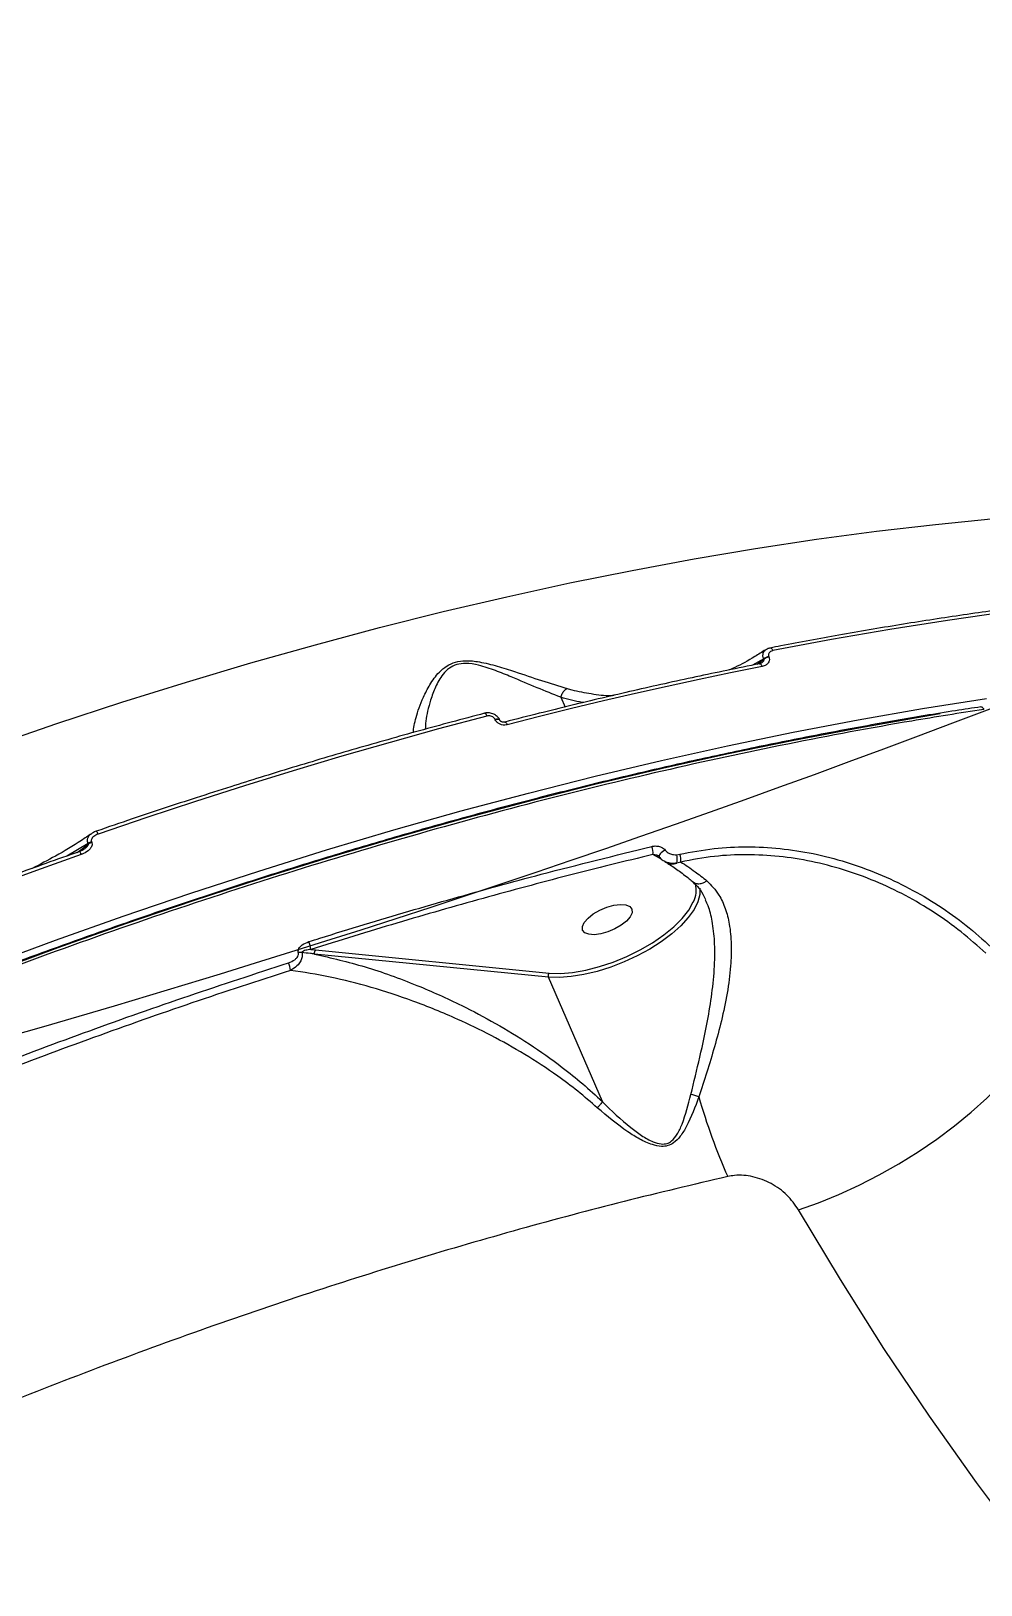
# Model space of a CAD drawing. Header units: millimetres. Extents: x -9609 to 9022, y -7175 to 8108.
# Drawn here: x -4378.7 to -4219.2, y 4092.8 to 4353.9 of the extents above; entities that cross this region are included whole.
import ezdxf

# ---------------------------------------------------------------- set-up
doc = ezdxf.new("R2010")
doc.units = ezdxf.units.MM
for name, color, linetype in [('DIKOM_ОБЪЕКТ', 7, 'Continuous'), ('DIKOM_РАЗМЕР_ЗОНА', 7, 'Continuous'), ('DIKOM_РАЗМЕР_ОБЪЕКТА', 7, 'Continuous')]:
    doc.layers.add(name, color=color, linetype=linetype)
doc.styles.add('style1', font='arial.ttf', dxfattribs={"width": 0.8})
doc.dimstyles.new('1-50', dxfattribs={"dimtxt": 300, "dimasz": 200, "dimexe": 100, "dimexo": 0, "dimgap": 100, "dimtad": 1, "dimtxsty": 'style1', "dimcen": 200, "dimclrd": 7, "dimclre": 7, "dimclrt": 7, "dimadec": 1, "dimazin": 2, "dimtfac": 1, "dimtmove": 0, "dimatfit": 2, "dimfxl": 0, "dimlwd": 25, "dimlwe": 18, "dimarcsym": 0})

# ---------------------------------------------------------------- blocks, each defined once
blk = doc.blocks.new('*D10')
at = {"layer": 'Defpoints', "color": 0, "transparency": 16777216}
for p in [(-405.54, 6589.16), (-8044.66, -3492.79), (424.09, -3492.79)]:
    blk.add_point(p, dxfattribs=at)
at = {"layer": 'DIKOM_РАЗМЕР_ОБЪЕКТА', "color": 7, "lineweight": 18, "transparency": 16777216}
for p, q in [((-405.54, 6589.16), (-8144.66, 6589.16)), ((424.09, -3492.79), (-8144.66, -3492.79))]:
    blk.add_line(p, q, dxfattribs=at)
at = {"layer": 'DIKOM_РАЗМЕР_ОБЪЕКТА', "color": 7, "lineweight": 25, "transparency": 16777216}
blk.add_line((-8044.66, 6389.16), (-8044.66, -3292.79), dxfattribs=at)
at = {"layer": 'DIKOM_РАЗМЕР_ОБЪЕКТА', "color": 7, "transparency": 16777216}
for points in [[(-8077.99, 6389.16), (-8011.32, 6389.16), (-8044.66, 6589.16)], [(-8077.99, -3292.79), (-8011.32, -3292.79), (-8044.66, -3492.79)]]:
    blk.add_solid(points, dxfattribs=at)
at = {"layer": 'DIKOM_РАЗМЕР_ОБЪЕКТА', "color": 7, "transparency": 16777216, "insert": (-8297.83, 1541.5), "char_height": 300, "attachment_point": 5, "rotation": 90, "style": 'style1'}
blk.add_mtext('10100', dxfattribs=at)
blk = doc.blocks.new('*D13')
at = {"layer": 'Defpoints', "color": 0, "transparency": 16777216}
for p in [(-4933.28, 8107.63), (-9158.98, -4977.79), (-1652.91, -4977.79)]:
    blk.add_point(p, dxfattribs=at)
at = {"layer": 'DIKOM_РАЗМЕР_ЗОНА', "color": 7, "lineweight": 18, "transparency": 16777216}
for p, q in [((-4933.28, 8107.63), (-9258.98, 8107.63)), ((-1652.91, -4977.79), (-9258.98, -4977.79))]:
    blk.add_line(p, q, dxfattribs=at)
at = {"layer": 'DIKOM_РАЗМЕР_ЗОНА', "color": 7, "lineweight": 25, "transparency": 16777216}
blk.add_line((-9158.98, 7907.63), (-9158.98, -4777.79), dxfattribs=at)
at = {"layer": 'DIKOM_РАЗМЕР_ЗОНА', "color": 7, "transparency": 16777216}
for points in [[(-9192.32, 7907.63), (-9125.65, 7907.63), (-9158.98, 8107.63)], [(-9192.32, -4777.79), (-9125.65, -4777.79), (-9158.98, -4977.79)]]:
    blk.add_solid(points, dxfattribs=at)
at = {"layer": 'DIKOM_РАЗМЕР_ЗОНА', "color": 7, "transparency": 16777216, "insert": (-9412.26, 1541.5), "char_height": 300, "attachment_point": 5, "rotation": 90, "style": 'style1'}
blk.add_mtext('13100', dxfattribs=at)

msp = doc.modelspace()

# ---------------------------------------------------------------- linework, layer by layer
at = {"layer": 'DIKOM_ОБЪЕКТ', "color": 7, "linetype": 'Continuous', "lineweight": 15}
for p, q in [((-4255.672, 4248.433), (-4257.529, 4247.356)), ((-4256.778, 4247.508), (-4255.635, 4248.348)), ((-4255.635, 4248.348), (-4255.672, 4248.433)), ((-4254.84, 4248.798), (-4254.802, 4248.712)), ((-4289.761, 4241.962), (-4289.049, 4240.318)), ((-4219.201, 4240.364), (-4219.189, 4240.366)), ((-4300.76, 4238.2), (-4300.772, 4238.227)), ((-4299.987, 4238.087), (-4299.999, 4238.114)), ((-4369.148, 4217.408), (-4372.727, 4215.297)), ((-4370.987, 4215.912), (-4369.105, 4217.308)), ((-4369.105, 4217.308), (-4369.148, 4217.408)), ((-4368.58, 4217.704), (-4368.536, 4217.603)), ((-4273.174, 4214.952), (-4274.286, 4215.553)), ((-4272.825, 4214.765), (-4273.174, 4214.952)), ((-4272.285, 4214.395), (-4272.014, 4214.225)), ((-4269.598, 4214.283), (-4270.291, 4214.097)), ((-4270.268, 4215.518), (-4269.782, 4215.587)), ((-4331.765, 4199.6), (-4330.981, 4199.523)), ((-4291.825, 4194.949), (-4331.109, 4198.83)), ((-4330.981, 4199.523), (-4291.697, 4195.642)), ((-4282.77, 4174.042), (-4291.825, 4194.949))]:
    msp.add_line(p, q, dxfattribs=at)
at = {"layer": 'DIKOM_ОБЪЕКТ', "color": 7, "linetype": 'Continuous', "lineweight": 15, "flags": 128}
for points in [[(-4385.27, 4233.826), (-4374.389, 4237.559), (-4363.509, 4241.126), (-4352.642, 4244.523), (-4341.796, 4247.746), (-4330.982, 4250.792), (-4320.211, 4253.659), (-4309.492, 4256.345), (-4298.835, 4258.846), (-4288.25, 4261.16), (-4277.747, 4263.285), (-4267.336, 4265.219), (-4257.026, 4266.961), (-4246.827, 4268.508), (-4236.749, 4269.86), (-4226.8, 4271.015), (-4216.991, 4271.971)], [(-4177.886, 4260.193), (-4187.04, 4259.454), (-4196.314, 4258.554), (-4205.701, 4257.492), (-4215.196, 4256.27), (-4224.792, 4254.888), (-4234.482, 4253.348), (-4244.259, 4251.65), (-4254.118, 4249.796)], [(-4254.565, 4250.24), (-4254.51, 4250.242), (-4254.43, 4250.214), (-4254.347, 4250.153), (-4254.266, 4250.06), (-4254.189, 4249.94), (-4254.118, 4249.796)], [(-4255.939, 4247.143), (-4261.228, 4246.07), (-4266.537, 4244.953), (-4271.864, 4243.793), (-4277.208, 4242.589), (-4282.569, 4241.342), (-4287.945, 4240.053), (-4293.334, 4238.721), (-4298.738, 4237.347)], [(-4256.385, 4247.588), (-4256.347, 4247.591), (-4256.265, 4247.57), (-4256.18, 4247.511), (-4256.095, 4247.418), (-4256.014, 4247.294), (-4255.939, 4247.143)], [(-4385.996, 4196.962), (-4374.634, 4201.159), (-4363.257, 4205.195), (-4351.873, 4209.069), (-4340.492, 4212.775), (-4329.125, 4216.312), (-4317.781, 4219.675), (-4306.468, 4222.863), (-4295.197, 4225.873), (-4283.978, 4228.702), (-4272.818, 4231.347), (-4261.729, 4233.808), (-4250.72, 4236.08), (-4239.799, 4238.163), (-4228.976, 4240.055), (-4218.26, 4241.754)], [(-4226.013, 4239.162), (-4228.921, 4238.684), (-4239.718, 4236.797), (-4250.613, 4234.719), (-4261.596, 4232.452), (-4272.659, 4229.998), (-4283.791, 4227.359), (-4294.985, 4224.536), (-4306.228, 4221.534), (-4317.514, 4218.353), (-4328.832, 4214.998), (-4340.172, 4211.47), (-4351.525, 4207.772), (-4362.882, 4203.908), (-4374.233, 4199.881), (-4385.567, 4195.694)], [(-4302.553, 4239.266), (-4302.504, 4239.266), (-4302.439, 4239.235), (-4302.37, 4239.171), (-4302.299, 4239.076), (-4302.227, 4238.954), (-4302.158, 4238.81)], [(-4219.189, 4240.366), (-4219.155, 4240.369), (-4219.062, 4240.349), (-4218.967, 4240.293), (-4218.875, 4240.201), (-4218.789, 4240.077), (-4218.714, 4239.927)], [(-4302.158, 4238.81), (-4310.27, 4236.647), (-4318.403, 4234.392), (-4326.556, 4232.046), (-4334.724, 4229.609), (-4342.904, 4227.082), (-4351.092, 4224.467), (-4359.284, 4221.765), (-4367.478, 4218.976)], [(-4299.999, 4238.114), (-4300.001, 4238.12), (-4300.073, 4238.203), (-4300.194, 4238.257), (-4300.358, 4238.28), (-4300.555, 4238.27), (-4300.772, 4238.227)], [(-4299.986, 4238.084), (-4299.989, 4238.093), (-4300.061, 4238.176), (-4300.183, 4238.23), (-4300.347, 4238.253), (-4300.543, 4238.243), (-4300.76, 4238.2)], [(-4299.135, 4237.803), (-4299.1, 4237.806), (-4299.033, 4237.781), (-4298.961, 4237.719), (-4298.886, 4237.624), (-4298.81, 4237.498), (-4298.738, 4237.347)], [(-4272.2, 4216.268), (-4272.444, 4216.148), (-4272.683, 4215.994), (-4272.898, 4215.82), (-4273.071, 4215.64), (-4273.188, 4215.467), (-4273.24, 4215.317), (-4273.223, 4215.201), (-4273.216, 4215.19)], [(-4370.302, 4215.562), (-4377.835, 4212.887), (-4385.361, 4210.141), (-4392.879, 4207.326), (-4400.385, 4204.442), (-4407.876, 4201.491), (-4415.35, 4198.474), (-4422.804, 4195.392), (-4430.234, 4192.246)], [(-4266.387, 4209.883), (-4266.396, 4208.855), (-4266.722, 4207.619), (-4267.376, 4206.309), (-4268.341, 4204.953), (-4269.597, 4203.58), (-4271.117, 4202.222), (-4272.869, 4200.906), (-4274.813, 4199.662), (-4276.909, 4198.516), (-4279.109, 4197.493), (-4281.368, 4196.617), (-4283.634, 4195.904), (-4285.861, 4195.372), (-4287.998, 4195.031), (-4290.001, 4194.889), (-4291.825, 4194.949)], [(-4291.697, 4195.642), (-4289.825, 4195.587), (-4287.762, 4195.749), (-4285.558, 4196.126), (-4283.268, 4196.708), (-4280.946, 4197.481), (-4278.648, 4198.426), (-4276.429, 4199.52), (-4274.344, 4200.738), (-4272.442, 4202.049), (-4270.77, 4203.423), (-4269.368, 4204.825), (-4268.27, 4206.222), (-4267.502, 4207.58), (-4267.486, 4207.616)], [(-4286.091, 4202.866), (-4286.119, 4203.456), (-4285.808, 4204.14), (-4285.185, 4204.862), (-4284.299, 4205.565), (-4283.222, 4206.19), (-4282.042, 4206.688), (-4280.855, 4207.018), (-4279.755, 4207.153), (-4278.834, 4207.083), (-4278.164, 4206.813), (-4277.801, 4206.364), (-4277.774, 4205.774), (-4278.084, 4205.09), (-4278.708, 4204.368), (-4279.594, 4203.665), (-4280.67, 4203.04), (-4281.85, 4202.542), (-4283.037, 4202.212), (-4284.137, 4202.076), (-4285.058, 4202.147), (-4285.728, 4202.417), (-4286.091, 4202.866)], [(-4249.821, 4155.847), (-4246.463, 4157.038), (-4243.066, 4158.421), (-4239.662, 4159.983), (-4236.283, 4161.712), (-4232.959, 4163.591), (-4229.72, 4165.602), (-4226.596, 4167.729), (-4223.615, 4169.95), (-4220.805, 4172.246), (-4218.191, 4174.596), (-4215.797, 4176.979), (-4213.645, 4179.372), (-4211.755, 4181.755), (-4210.142, 4184.105), (-4208.824, 4186.4)], [(-4125.145, 4009.889), (-4135.808, 4018.872), (-4146.221, 4028.099), (-4156.379, 4037.564), (-4166.278, 4047.262), (-4175.91, 4057.189), (-4185.272, 4067.338), (-4194.357, 4077.704), (-4203.161, 4088.281), (-4211.679, 4099.063), (-4219.907, 4110.046), (-4227.839, 4121.221), (-4235.471, 4132.584), (-4242.8, 4144.128), (-4249.821, 4155.847)]]:
    msp.add_lwpolyline(points, dxfattribs=at)
at = {"layer": 'DIKOM_ОБЪЕКТ', "color": 7, "linetype": 'Continuous', "lineweight": 15}
for centre, radius, start, end in [((-4933.276, 6107.631), 2000, 273.374469, 296.110031), ((-4254.406, 4246.676), 2.166, 101.56149, 125.77303), ((-4254.367, 4246.586), 2.171, 101.57107, 125.73932), ((-4368.302, 4218.783), 0.847, 13.19143, 52.87673), ((-4371.126, 4215.377), 0.845, 12.67233, 52.33654), ((-4367.879, 4215.661), 2.16, 108.93133, 125.98944), ((-4367.836, 4215.561), 2.159, 108.92974, 125.9934), ((-4276.477, 4215.95), 2.227, 349.74269, 25.40342), ((-4271.052, 4215.826), 1.889, 240.02951, 293.76018), ((-4273.077, 4214.854), 2.887, 344.80907, 13.30674), ((-4271.9, 4214.624), 2.327, 351.5796, 24.44916), ((-4271.3, 4209.586), 4.292, 332.68377, 13.47503), ((-4335.18, 4199.471), 3.418, 2.15776, 24.91605), ((-4333.535, 4197.533), 1.562, 79.47745, 101.66695), ((-4330.517, 4199.079), 0.642, 136.24838, 202.77431), ((-4338.945, 4195.784), 3.799, 4.58811, 24.39949), ((-4291.233, 4195.198), 0.642, 136.24838, 202.77431), ((-4269.556, 4167.235), 8.164, 68.54945, 78.31314), ((-4168.645, 4202.758), 101.829, 195.91593, 203.93464)]:
    msp.add_arc(centre, radius, start, end, dxfattribs=at)
for points, knots in [([(-4178.396, 4260.629), (-4180.068, 4260.503), (-4184.918, 4260.139), (-4193.047, 4259.4), (-4202.822, 4258.355), (-4212.717, 4257.132), (-4222.724, 4255.735), (-4232.835, 4254.164), (-4242.865, 4252.449), (-4250.129, 4251.103), (-4253.98, 4250.354), (-4254.565, 4250.24)], [0, 0, 0, 0, 0.0688515, 0.1996945, 0.3305355, 0.4613719, 0.5922066, 0.7230338, 0.8538575, 0.9777879, 1, 1, 1, 1]), ([(-4255.341, 4249.95), (-4255.95, 4249.556), (-4257.652, 4248.455), (-4259.714, 4247.33), (-4261.177, 4246.689), (-4261.492, 4246.551)], [0, 0, 0, 0, 0.3039748, 0.8500018, 1, 1, 1, 1]), ([(-4255.672, 4248.433), (-4255.699, 4248.511), (-4255.79, 4248.77), (-4255.817, 4249.187), (-4255.685, 4249.645), (-4255.455, 4249.836), (-4255.333, 4249.938)], [0, 0, 0, 0, 0.125049, 0.4116622, 0.6863448, 1, 1, 1, 1]), ([(-4254.561, 4250.226), (-4254.643, 4250.214), (-4254.927, 4250.173), (-4255.168, 4250.02), (-4255.339, 4249.911)], [0, 0, 0, 0, 0.2894198, 1, 1, 1, 1]), ([(-4254.118, 4249.796), (-4254.265, 4249.752), (-4254.526, 4249.676), (-4254.78, 4249.443), (-4254.899, 4249.189), (-4254.902, 4248.965), (-4254.854, 4248.836), (-4254.84, 4248.798)], [0, 0, 0, 0, 0.3024156, 0.5346676, 0.7254672, 0.9171471, 1, 1, 1, 1]), ([(-4314.567, 4236.015), (-4314.443, 4236.823), (-4314.184, 4238.512), (-4313.133, 4241.423), (-4311.8, 4244.079), (-4310.522, 4245.926), (-4309.005, 4247.228), (-4307.49, 4247.924), (-4305.578, 4248.185), (-4303.148, 4247.916), (-4300.384, 4247.2), (-4296.886, 4246.087), (-4292.908, 4244.726), (-4290.109, 4243.874), (-4288.697, 4243.445)], [0, 0, 0, 0, 0.1325939, 0.2771338, 0.3582001, 0.4408129, 0.4869609, 0.5262352, 0.5657474, 0.618621, 0.689292, 0.7618472, 0.8798167, 1, 1, 1, 1]), ([(-4289.761, 4241.962), (-4291.072, 4242.483), (-4293.714, 4243.532), (-4297.42, 4245.136), (-4300.712, 4246.467), (-4303.252, 4247.335), (-4305.519, 4247.733), (-4307.271, 4247.536), (-4308.607, 4246.85), (-4309.87, 4245.539), (-4310.877, 4243.655), (-4311.841, 4240.944), (-4312.446, 4238.428), (-4312.501, 4237.03), (-4312.519, 4236.579)], [0, 0, 0, 0, 0.1297359, 0.261576, 0.3377764, 0.4152486, 0.469411, 0.5086085, 0.5477905, 0.5953247, 0.6821733, 0.7714875, 0.9263043, 1, 1, 1, 1]), ([(-4256.384, 4247.588), (-4258.205, 4247.221), (-4263.486, 4246.157), (-4272.284, 4244.267), (-4282.796, 4241.863), (-4291.754, 4239.69), (-4297.214, 4238.294), (-4299.135, 4237.803)], [0, 0, 0, 0, 0.1293332, 0.3750763, 0.6208214, 0.8665629, 1, 1, 1, 1]), ([(-4256.048, 4247.724), (-4256.051, 4247.722), (-4256.08, 4247.694), (-4256.199, 4247.627), (-4256.34, 4247.605), (-4256.391, 4247.597)], [0, 0, 0, 0, 0.0571081, 0.660652, 1, 1, 1, 1]), ([(-4256.052, 4247.727), (-4255.976, 4247.783), (-4255.831, 4247.89), (-4255.693, 4248.057), (-4255.63, 4248.191), (-4255.614, 4248.278), (-4255.629, 4248.327), (-4255.635, 4248.348)], [0, 0, 0, 0, 0.3484841, 0.6634899, 0.7939467, 0.9133037, 1, 1, 1, 1]), ([(-4254.802, 4248.712), (-4254.781, 4248.654), (-4254.706, 4248.452), (-4254.713, 4248.096), (-4254.912, 4247.691), (-4255.313, 4247.328), (-4255.718, 4247.209), (-4255.939, 4247.143)], [0, 0, 0, 0, 0.0796032, 0.2757144, 0.4707478, 0.7106155, 1, 1, 1, 1]), ([(-4289.762, 4241.966), (-4289.684, 4242.177), (-4289.529, 4242.601), (-4289.188, 4243.069), (-4288.9, 4243.328), (-4288.745, 4243.417), (-4288.697, 4243.445)], [0, 0, 0, 0, 0.32522041, 0.65050234, 0.89251369, 1, 1, 1, 1]), ([(-4289.762, 4241.966), (-4289.762, 4241.965), (-4289.763, 4241.964), (-4289.762, 4241.963), (-4289.761, 4241.962), (-4289.761, 4241.962)], [0, 0, 0, 0, 0.3031743, 0.6932849, 1, 1, 1, 1]), ([(-4285.901, 4241.084), (-4285.984, 4241.093), (-4287.303, 4241.238), (-4288.572, 4241.614), (-4289.762, 4241.966)], [0, 0, 0, 0, 0.0628308, 1, 1, 1, 1]), ([(-4288.697, 4243.445), (-4288.432, 4243.371), (-4287.101, 4242.997), (-4284.643, 4242.561), (-4282.272, 4242.202), (-4280.978, 4242.281), (-4280.818, 4242.291)], [0, 0, 0, 0, 0.1038068, 0.5222154, 0.9407623, 1, 1, 1, 1]), ([(-4219.199, 4240.348), (-4220.609, 4240.138), (-4225.406, 4239.422), (-4233.699, 4238.018), (-4244.047, 4236.147), (-4254.454, 4234.101), (-4264.889, 4231.898), (-4275.356, 4229.534), (-4285.86, 4227.011), (-4296.402, 4224.327), (-4306.987, 4221.483), (-4317.618, 4218.476), (-4328.297, 4215.307), (-4339.027, 4211.975), (-4349.813, 4208.477), (-4360.644, 4204.816), (-4371.485, 4201.006), (-4382.29, 4197.061), (-4393.03, 4192.991), (-4403.701, 4188.799), (-4414.307, 4184.484), (-4424.853, 4180.044), (-4435.341, 4175.477), (-4445.775, 4170.784), (-4456.157, 4165.962), (-4466.49, 4161.01), (-4476.778, 4155.927), (-4487.019, 4150.711), (-4497.185, 4145.38), (-4507.234, 4139.952), (-4517.131, 4134.447), (-4526.864, 4128.872), (-4536.438, 4123.223), (-4545.858, 4117.5), (-4555.129, 4111.701), (-4564.25, 4105.823), (-4573.227, 4099.865), (-4582.059, 4093.826), (-4590.751, 4087.704), (-4599.304, 4081.496), (-4607.702, 4075.216), (-4615.911, 4068.886), (-4623.897, 4062.532), (-4631.648, 4056.167), (-4639.164, 4049.786), (-4646.45, 4043.39), (-4653.51, 4036.975), (-4660.344, 4030.539), (-4666.956, 4024.082), (-4673.346, 4017.6), (-4679.516, 4011.092), (-4685.469, 4004.556), (-4691.196, 3998), (-4696.679, 3991.446), (-4701.891, 3984.92), (-4706.823, 3978.437), (-4711.472, 3972.002), (-4715.84, 3965.61), (-4719.93, 3959.259), (-4723.745, 3952.948), (-4727.284, 3946.674), (-4730.55, 3940.437), (-4733.539, 3934.233), (-4736.256, 3928.062), (-4738.698, 3921.927), (-4740.856, 3915.843), (-4742.724, 3909.836), (-4744.291, 3903.926), (-4745.558, 3898.119), (-4746.524, 3892.413), (-4747.198, 3886.803), (-4747.55, 3881.299), (-4747.663, 3877.407), (-4747.574, 3875.381), (-4747.563, 3875.124)], [0, 0, 0, 0, 0.00595244, 0.02026522, 0.03458182, 0.04882667, 0.06300521, 0.07713385, 0.09122967, 0.10530775, 0.11938449, 0.13347317, 0.14758766, 0.16174309, 0.17595675, 0.19024374, 0.20456282, 0.21882788, 0.23302232, 0.24716293, 0.26126485, 0.2753449, 0.28941891, 0.30350141, 0.31760502, 0.33174571, 0.34593954, 0.36020167, 0.37452247, 0.38881737, 0.40303269, 0.41718826, 0.43130088, 0.44538737, 0.45946382, 0.47354462, 0.48764246, 0.50177199, 0.51594998, 0.53019248, 0.54450762, 0.55882034, 0.57306018, 0.58723713, 0.60136578, 0.61546315, 0.62954602, 0.64362891, 0.65772558, 0.67185009, 0.68601774, 0.7002453, 0.71454881, 0.72887078, 0.74314156, 0.75734412, 0.77149463, 0.78560855, 0.7997024, 0.81379197, 0.82789116, 0.84201241, 0.85617108, 0.87038335, 0.88466482, 0.89899157, 0.91328723, 0.9275039, 0.94165863, 0.95576668, 0.96984328, 0.98390374, 0.99796321, 1, 1, 1, 1]), ([(-4218.714, 4239.927), (-4222.737, 4239.293), (-4233.576, 4237.584), (-4251.56, 4234.217), (-4272.681, 4229.668), (-4294.269, 4224.384), (-4316.258, 4218.364), (-4338.582, 4211.61), (-4360.751, 4204.27), (-4382.689, 4196.383), (-4404.334, 4188), (-4426.036, 4178.984), (-4447.722, 4169.339), (-4469.313, 4159.084), (-4490.335, 4148.444), (-4510.729, 4137.468), (-4530.451, 4126.203), (-4549.823, 4114.47), (-4568.76, 4102.287), (-4587.183, 4089.688), (-4604.689, 4076.949), (-4621.239, 4064.119), (-4636.815, 4051.244), (-4651.672, 4038.115), (-4665.725, 4024.768), (-4678.905, 4011.245), (-4690.92, 3997.843), (-4701.76, 3984.606), (-4711.434, 3971.572), (-4720.101, 3958.529), (-4727.685, 3945.522), (-4734.135, 3932.6), (-4739.088, 3920.577), (-4742.731, 3909.449), (-4745.278, 3899.182), (-4746.874, 3889.154), (-4747.587, 3881.034), (-4747.419, 3876.374), (-4747.364, 3874.87)], [0, 0, 0, 0, 0.0168917, 0.0455069, 0.074144, 0.1027599, 0.1322061, 0.1616767, 0.1911231, 0.2197384, 0.2483759, 0.2769911, 0.3064376, 0.3359088, 0.3653545, 0.39397, 0.4226072, 0.4512232, 0.4806699, 0.5101403, 0.5395864, 0.5682018, 0.5968392, 0.6254548, 0.6549014, 0.6843719, 0.7138182, 0.7424335, 0.7710707, 0.799686, 0.8291324, 0.8586031, 0.8880495, 0.912955, 0.9378894, 0.962824, 0.9879948, 1, 1, 1, 1]), ([(-4302.553, 4239.266), (-4304.419, 4238.775), (-4309.832, 4237.349), (-4318.823, 4234.867), (-4329.53, 4231.762), (-4338.311, 4229.118), (-4343.524, 4227.454), (-4345.154, 4226.934)], [0, 0, 0, 0, 0.1321882, 0.3833611, 0.6345348, 0.8857081, 1, 1, 1, 1]), ([(-4300.014, 4238.108), (-4300.027, 4238.152), (-4300.105, 4238.399), (-4300.443, 4238.779), (-4301.021, 4239.178), (-4301.755, 4239.355), (-4302.31, 4239.375), (-4302.552, 4239.266), (-4302.552, 4239.266)], [0, 0, 0, 0, 0.0461165, 0.2607291, 0.4869837, 0.7319548, 0.9994729, 1, 1, 1, 1]), ([(-4300.772, 4238.227), (-4300.821, 4238.315), (-4300.919, 4238.489), (-4301.181, 4238.689), (-4301.5, 4238.821), (-4301.843, 4238.868), (-4302.058, 4238.828), (-4302.158, 4238.81)], [0, 0, 0, 0, 0.19511041, 0.39004299, 0.59333804, 0.81122004, 1, 1, 1, 1]), ([(-4298.738, 4237.347), (-4298.884, 4237.321), (-4299.196, 4237.263), (-4299.695, 4237.33), (-4300.159, 4237.521), (-4300.544, 4237.815), (-4300.688, 4238.072), (-4300.76, 4238.2)], [0, 0, 0, 0, 0.1890436, 0.4044465, 0.6067632, 0.8034177, 1, 1, 1, 1]), ([(-4299.138, 4237.809), (-4299.174, 4237.799), (-4299.274, 4237.77), (-4299.471, 4237.777), (-4299.67, 4237.828), (-4299.817, 4237.903), (-4299.919, 4237.984), (-4299.971, 4238.052), (-4299.979, 4238.074), (-4299.983, 4238.083)], [0, 0, 0, 0, 0.1234488, 0.3444847, 0.5154618, 0.6583682, 0.7817816, 0.9141437, 1, 1, 1, 1]), ([(-4345.154, 4226.934), (-4347.106, 4226.319), (-4352.639, 4224.575), (-4360.189, 4222.065), (-4365.782, 4220.147), (-4367.791, 4219.458)], [0, 0, 0, 0, 0.2588447, 0.7338511, 1, 1, 1, 1]), ([(-4368.597, 4219.045), (-4369.153, 4218.664), (-4371.127, 4217.31), (-4374.438, 4215.344), (-4377.224, 4213.897), (-4378.528, 4213.219)], [0, 0, 0, 0, 0.1726005, 0.612645, 1, 1, 1, 1]), ([(-4369.148, 4217.408), (-4369.183, 4217.514), (-4369.258, 4217.746), (-4369.258, 4218.138), (-4369.112, 4218.552), (-4368.883, 4218.882), (-4368.657, 4218.997), (-4368.588, 4219.032)], [0, 0, 0, 0, 0.1631244, 0.3577238, 0.6064842, 0.8801695, 1, 1, 1, 1]), ([(-4367.478, 4218.976), (-4367.736, 4218.865), (-4368.111, 4218.702), (-4368.461, 4218.351), (-4368.6, 4218.099), (-4368.635, 4217.876), (-4368.597, 4217.757), (-4368.58, 4217.704)], [0, 0, 0, 0, 0.4300177, 0.6257731, 0.7881107, 0.9052519, 1, 1, 1, 1]), ([(-4367.786, 4219.446), (-4367.894, 4219.413), (-4368.184, 4219.323), (-4368.429, 4219.149), (-4368.583, 4219.041)], [0, 0, 0, 0, 0.37323136, 1, 1, 1, 1]), ([(-4370.61, 4216.046), (-4372.496, 4215.381), (-4377.966, 4213.453), (-4387.011, 4210.151), (-4397.732, 4206.096), (-4408.427, 4201.902), (-4418.898, 4197.648), (-4426.233, 4194.569), (-4430.02, 4192.95), (-4430.463, 4192.76)], [0, 0, 0, 0, 0.0939989, 0.2725935, 0.4511889, 0.6297909, 0.808385, 0.9775837, 1, 1, 1, 1]), ([(-4369.829, 4216.45), (-4369.979, 4216.349), (-4370.218, 4216.187), (-4370.507, 4216.093), (-4370.615, 4216.058)], [0, 0, 0, 0, 0.6252071, 1, 1, 1, 1]), ([(-4368.536, 4217.603), (-4368.51, 4217.519), (-4368.451, 4217.331), (-4368.51, 4216.978), (-4368.737, 4216.565), (-4369.27, 4216.043), (-4369.846, 4215.727), (-4370.257, 4215.579), (-4370.302, 4215.562)], [0, 0, 0, 0, 0.0933836, 0.2087502, 0.3721157, 0.579338, 0.9536284, 1, 1, 1, 1]), ([(-4369.839, 4216.449), (-4369.812, 4216.466), (-4369.652, 4216.569), (-4369.428, 4216.772), (-4369.202, 4217.008), (-4369.108, 4217.17), (-4369.091, 4217.261), (-4369.1, 4217.293), (-4369.105, 4217.308)], [0, 0, 0, 0, 0.0833021, 0.4904828, 0.7641141, 0.9109019, 0.9561608, 1, 1, 1, 1]), ([(-4332.081, 4200.911), (-4331.459, 4201.106), (-4328.349, 4202.083), (-4320.265, 4204.57), (-4307.851, 4208.209), (-4291.723, 4212.649), (-4280.642, 4215.382), (-4274.465, 4216.906)], [0, 0, 0, 0, 0.03215386, 0.16079206, 0.41828479, 0.67577177, 1, 1, 1, 1]), ([(-4274.465, 4216.906), (-4274.399, 4216.92), (-4274.085, 4216.987), (-4273.534, 4216.998), (-4272.921, 4216.839), (-4272.469, 4216.593), (-4272.29, 4216.377), (-4272.2, 4216.268)], [0, 0, 0, 0, 0.0842825, 0.4026054, 0.6517575, 0.825536, 1, 1, 1, 1]), ([(-4272.2, 4216.268), (-4272.106, 4216.156), (-4271.92, 4215.932), (-4271.444, 4215.673), (-4270.878, 4215.516), (-4270.461, 4215.518), (-4270.268, 4215.518)], [0, 0, 0, 0, 0.2095655, 0.4181599, 0.7297069, 1, 1, 1, 1]), ([(-4269.782, 4215.587), (-4267.866, 4215.958), (-4264.18, 4216.672), (-4258.505, 4216.929), (-4252.928, 4216.645), (-4247.336, 4215.784), (-4241.807, 4214.353), (-4236.403, 4212.394), (-4231.194, 4209.946), (-4226.26, 4207.026), (-4221.61, 4203.727), (-4218.831, 4201.234), (-4217.443, 4199.989)], [0, 0, 0, 0, 0.1070808, 0.205974, 0.3051874, 0.4040741, 0.5033348, 0.6029211, 0.7021807, 0.8013478, 0.9008314, 1, 1, 1, 1]), ([(-4274.286, 4215.553), (-4279.021, 4214.393), (-4288.491, 4212.073), (-4302.835, 4208.209), (-4317.26, 4204.09), (-4326.93, 4201.097), (-4331.765, 4199.6)], [0, 0, 0, 0, 0.2493117, 0.4986284, 0.7493113, 1, 1, 1, 1]), ([(-4273.371, 4215.307), (-4273.396, 4215.322), (-4273.526, 4215.398), (-4273.802, 4215.479), (-4274.079, 4215.536), (-4274.249, 4215.55), (-4274.286, 4215.553)], [0, 0, 0, 0, 0.07887861, 0.4072198, 0.87331977, 1, 1, 1, 1]), ([(-4273.37, 4215.309), (-4273.357, 4215.302), (-4273.315, 4215.282), (-4273.265, 4215.243), (-4273.229, 4215.207), (-4273.218, 4215.192), (-4273.217, 4215.19), (-4273.216, 4215.19)], [0, 0, 0, 0, 0.1646326, 0.4999734, 0.7705674, 0.9720296, 1, 1, 1, 1]), ([(-4273.216, 4215.191), (-4273.214, 4215.188), (-4273.109, 4214.975), (-4272.837, 4214.707), (-4272.521, 4214.532), (-4272.414, 4214.473)], [0, 0, 0, 0, 0.009012, 0.6641542, 1, 1, 1, 1]), ([(-4270.291, 4214.097), (-4270.57, 4214.072), (-4271.182, 4214.016), (-4271.935, 4214.168), (-4272.31, 4214.404), (-4272.415, 4214.47)], [0, 0, 0, 0, 0.3753576, 0.8242982, 1, 1, 1, 1]), ([(-4271.997, 4214.185), (-4271.93, 4214.145), (-4271.315, 4213.779), (-4270.056, 4212.908), (-4268.628, 4211.851), (-4267.757, 4211.107), (-4267.54, 4210.922)], [0, 0, 0, 0, 0.0498839, 0.455153, 0.8641948, 1, 1, 1, 1]), ([(-4218.362, 4198.958), (-4219.721, 4200.179), (-4222.444, 4202.625), (-4226.998, 4205.863), (-4231.83, 4208.73), (-4236.931, 4211.133), (-4242.221, 4213.057), (-4247.634, 4214.463), (-4253.107, 4215.311), (-4258.564, 4215.592), (-4264.118, 4215.343), (-4267.724, 4214.646), (-4269.598, 4214.283)], [0, 0, 0, 0, 0.09927783, 0.19887641, 0.29815387, 0.39742408, 0.49700857, 0.59627427, 0.69509053, 0.79422181, 0.89303829, 1, 1, 1, 1]), ([(-4269.598, 4214.283), (-4268.808, 4213.776), (-4267.404, 4212.874), (-4265.892, 4211.669), (-4265.23, 4211.142)], [0, 0, 0, 0, 0.5623836, 1, 1, 1, 1]), ([(-4267.588, 4210.909), (-4267.32, 4210.677), (-4266.681, 4210.123), (-4265.967, 4209.132), (-4265.588, 4208.292), (-4265.444, 4207.971)], [0, 0, 0, 0, 0.3093711, 0.7359888, 1, 1, 1, 1]), ([(-4267.537, 4210.975), (-4267.424, 4210.884), (-4267.155, 4210.668), (-4266.551, 4210.605), (-4265.907, 4210.749), (-4265.463, 4210.981), (-4265.266, 4211.117), (-4265.23, 4211.142)], [0, 0, 0, 0, 0.2019317, 0.4782401, 0.754499, 0.956123, 1, 1, 1, 1]), ([(-4265.23, 4211.142), (-4264.498, 4210.396), (-4263.213, 4209.087), (-4262.073, 4206.498), (-4261.357, 4203.727), (-4261.062, 4200.48), (-4261.18, 4196.584), (-4261.758, 4192.258), (-4262.729, 4187.694), (-4263.916, 4183.246), (-4265.211, 4178.959), (-4266.118, 4176.208), (-4266.57, 4174.834)], [0, 0, 0, 0, 0.1044902, 0.1833854, 0.2623375, 0.3558366, 0.4494197, 0.5631921, 0.6770795, 0.7845074, 0.8924062, 1, 1, 1, 1]), ([(-4267.902, 4175.23), (-4267.395, 4177.303), (-4266.369, 4181.502), (-4265.1, 4187.437), (-4264.253, 4192.785), (-4263.87, 4197.085), (-4263.867, 4201), (-4264.252, 4204.186), (-4264.782, 4206.507), (-4265.289, 4207.558), (-4265.44, 4207.872)], [0, 0, 0, 0, 0.190898, 0.3867131, 0.5198744, 0.656035, 0.7634303, 0.8734863, 0.9622219, 1, 1, 1, 1]), ([(-4333.851, 4199.063), (-4333.86, 4199.111), (-4333.89, 4199.266), (-4333.842, 4199.574), (-4333.613, 4199.981), (-4333.059, 4200.515), (-4332.468, 4200.754), (-4332.081, 4200.911)], [0, 0, 0, 0, 0.0554922, 0.1783632, 0.3495183, 0.5728432, 1, 1, 1, 1]), ([(-4335.486, 4197.353), (-4335.116, 4197.503), (-4334.57, 4197.724), (-4334.059, 4198.218), (-4333.853, 4198.587), (-4333.812, 4198.875), (-4333.842, 4199.02), (-4333.851, 4199.063)], [0, 0, 0, 0, 0.4384735, 0.6486382, 0.8192207, 0.9451537, 1, 1, 1, 1]), ([(-4333.249, 4199.069), (-4333.232, 4198.996), (-4333.177, 4198.759), (-4333.193, 4198.287), (-4333.403, 4197.653), (-4333.918, 4196.915), (-4334.559, 4196.392), (-4335.038, 4196.149), (-4335.159, 4196.088)], [0, 0, 0, 0, 0.0635377, 0.2059203, 0.3867169, 0.5937799, 0.8976581, 1, 1, 1, 1]), ([(-4331.765, 4199.6), (-4332.047, 4199.564), (-4332.464, 4199.511), (-4332.927, 4199.363), (-4333.143, 4199.246), (-4333.244, 4199.147), (-4333.248, 4199.085), (-4333.249, 4199.069)], [0, 0, 0, 0, 0.4940066, 0.7308893, 0.8854181, 0.9700825, 1, 1, 1, 1]), ([(-4331.109, 4198.83), (-4331.346, 4198.858), (-4332.059, 4198.94), (-4332.772, 4199.018), (-4333.249, 4199.069)], [0, 0, 0, 0, 0.3320154, 1, 1, 1, 1]), ([(-4331.109, 4198.83), (-4328.306, 4198.177), (-4322.699, 4196.87), (-4314.386, 4193.871), (-4307.036, 4190.587), (-4300.723, 4187.248), (-4295.063, 4183.81), (-4290.166, 4180.352), (-4286.054, 4177.078), (-4283.865, 4175.054), (-4282.77, 4174.042)], [0, 0, 0, 0, 0.1801416, 0.3602656, 0.5134828, 0.6278171, 0.7423211, 0.8564265, 0.928234, 1, 1, 1, 1]), ([(-4401.891, 4173.265), (-4396.405, 4175.457), (-4385.432, 4179.841), (-4368.844, 4186.012), (-4352.185, 4191.905), (-4341.052, 4195.537), (-4335.486, 4197.353)], [0, 0, 0, 0, 0.2491016, 0.4982, 0.7490982, 1, 1, 1, 1]), ([(-4335.159, 4196.088), (-4340.673, 4194.289), (-4351.702, 4190.69), (-4368.284, 4184.829), (-4384.877, 4178.66), (-4395.905, 4174.254), (-4401.419, 4172.052)], [0, 0, 0, 0, 0.2490965, 0.498199, 0.749103, 1, 1, 1, 1]), ([(-4283.623, 4172.998), (-4284.707, 4173.941), (-4286.875, 4175.829), (-4290.955, 4178.863), (-4295.818, 4182.053), (-4301.443, 4185.201), (-4307.721, 4188.237), (-4314.47, 4190.983), (-4321.622, 4193.314), (-4328.515, 4195.071), (-4332.945, 4195.749), (-4335.159, 4196.088)], [0, 0, 0, 0, 0.0661344, 0.1323016, 0.2383344, 0.3447284, 0.450975, 0.5939558, 0.7292248, 0.8647219, 1, 1, 1, 1]), ([(-4266.57, 4174.834), (-4267.195, 4173.145), (-4268.059, 4170.808), (-4269.563, 4168.28), (-4270.628, 4167.144), (-4271.758, 4166.583), (-4272.996, 4166.453), (-4274.632, 4166.823), (-4276.518, 4167.696), (-4279.692, 4169.68), (-4281.954, 4171.589), (-4283.623, 4172.998)], [0, 0, 0, 0, 0.231117, 0.3196712, 0.3914061, 0.4366916, 0.4822138, 0.545659, 0.639718, 0.7342285, 1, 1, 1, 1]), ([(-4282.769, 4174.032), (-4282.879, 4173.886), (-4283.082, 4173.617), (-4283.416, 4173.228), (-4283.595, 4173.029), (-4283.623, 4172.998)], [0, 0, 0, 0, 0.4994911, 0.9205233, 1, 1, 1, 1]), ([(-4282.77, 4174.042), (-4282.77, 4174.04), (-4282.769, 4174.037), (-4282.768, 4174.034), (-4282.769, 4174.032), (-4282.769, 4174.032)], [0, 0, 0, 0, 0.389661, 0.7827815, 1, 1, 1, 1]), ([(-4282.769, 4174.032), (-4282.767, 4174.03), (-4281.258, 4172.495), (-4279.129, 4170.508), (-4276.219, 4168.315), (-4274.511, 4167.339), (-4273.026, 4166.866), (-4271.914, 4166.944), (-4270.937, 4167.496), (-4270.088, 4168.639), (-4268.937, 4171.198), (-4268.338, 4173.531), (-4267.902, 4175.23)], [0, 0, 0, 0, 0.0003177, 0.2742216, 0.3691475, 0.4635477, 0.5235455, 0.564866, 0.6061783, 0.6747216, 0.7630187, 1, 1, 1, 1]), ([(-4261.718, 4161.447), (-4267.509, 4160.084), (-4279.098, 4157.359), (-4296.653, 4152.662), (-4314.278, 4147.539), (-4332.18, 4141.88), (-4350.322, 4135.683), (-4368.663, 4128.943), (-4386.907, 4121.763), (-4405.605, 4113.911), (-4424.704, 4105.341), (-4444.136, 4096.024), (-4463.244, 4086.267), (-4481.939, 4076.115), (-4500.132, 4065.615), (-4517.744, 4054.81), (-4534.733, 4043.714), (-4551.086, 4032.352), (-4566.777, 4020.751), (-4581.734, 4008.966), (-4595.884, 3997.052), (-4609.165, 3985.055), (-4621.542, 3972.994), (-4633.01, 3960.892), (-4643.555, 3948.777), (-4653.127, 3936.706), (-4661.682, 3924.736), (-4669.318, 3912.685), (-4675.943, 3900.593), (-4681.484, 3888.503), (-4685.818, 3876.66), (-4688.876, 3865.121), (-4690.776, 3853.886), (-4690.973, 3846.729), (-4691.071, 3843.152)], [0, 0, 0, 0, 0.0277666, 0.0555663, 0.083366, 0.1111321, 0.1400375, 0.1689802, 0.197923, 0.2268274, 0.2586374, 0.290548, 0.3225097, 0.3544714, 0.3863818, 0.4181913, 0.4498957, 0.4816999, 0.5135555, 0.5454112, 0.5772151, 0.6089188, 0.6405477, 0.6722757, 0.7040553, 0.7358343, 0.7675626, 0.7991906, 0.8325939, 0.8660262, 0.8994294, 0.932943, 0.9664864, 1, 1, 1, 1]), ([(-4249.821, 4155.847), (-4250.427, 4156.714), (-4251.624, 4158.425), (-4254.345, 4160.375), (-4257.414, 4161.555), (-4259.981, 4161.767), (-4261.341, 4161.516), (-4261.718, 4161.447)], [0, 0, 0, 0, 0.23852198, 0.47133638, 0.69679411, 0.91599262, 1, 1, 1, 1])]:
    msp.add_open_spline(points, degree=3, knots=knots, dxfattribs=at)

# ---------------------------------------------------------------- dimensions: what is measured, and where the dimension line sits
at = {"layer": 'DIKOM_РАЗМЕР_ЗОНА'}
dim = msp.add_linear_dim(base=(-9158.984, -4977.788), p1=(-4933.276, 8107.631), p2=(-1652.914, -4977.788), angle=90, text='13100', dimstyle='1-50', dxfattribs=at)
dim.commit()
dim.dimension.update_dxf_attribs({"geometry": '*D13', "text_midpoint": (-9158.984, 1541.499), "dimtype": 160})
at = {"layer": 'DIKOM_РАЗМЕР_ОБЪЕКТА'}
dim = msp.add_linear_dim(base=(-8044.657, -3492.788), p1=(-405.539, 6589.161), p2=(424.086, -3492.788), angle=90, text='10100', dimstyle='1-50', dxfattribs=at)
dim.commit()
dim.dimension.update_dxf_attribs({"geometry": '*D10', "text_midpoint": (-8044.657, 1541.499), "dimtype": 160})

doc.saveas('drawing.dxf')
